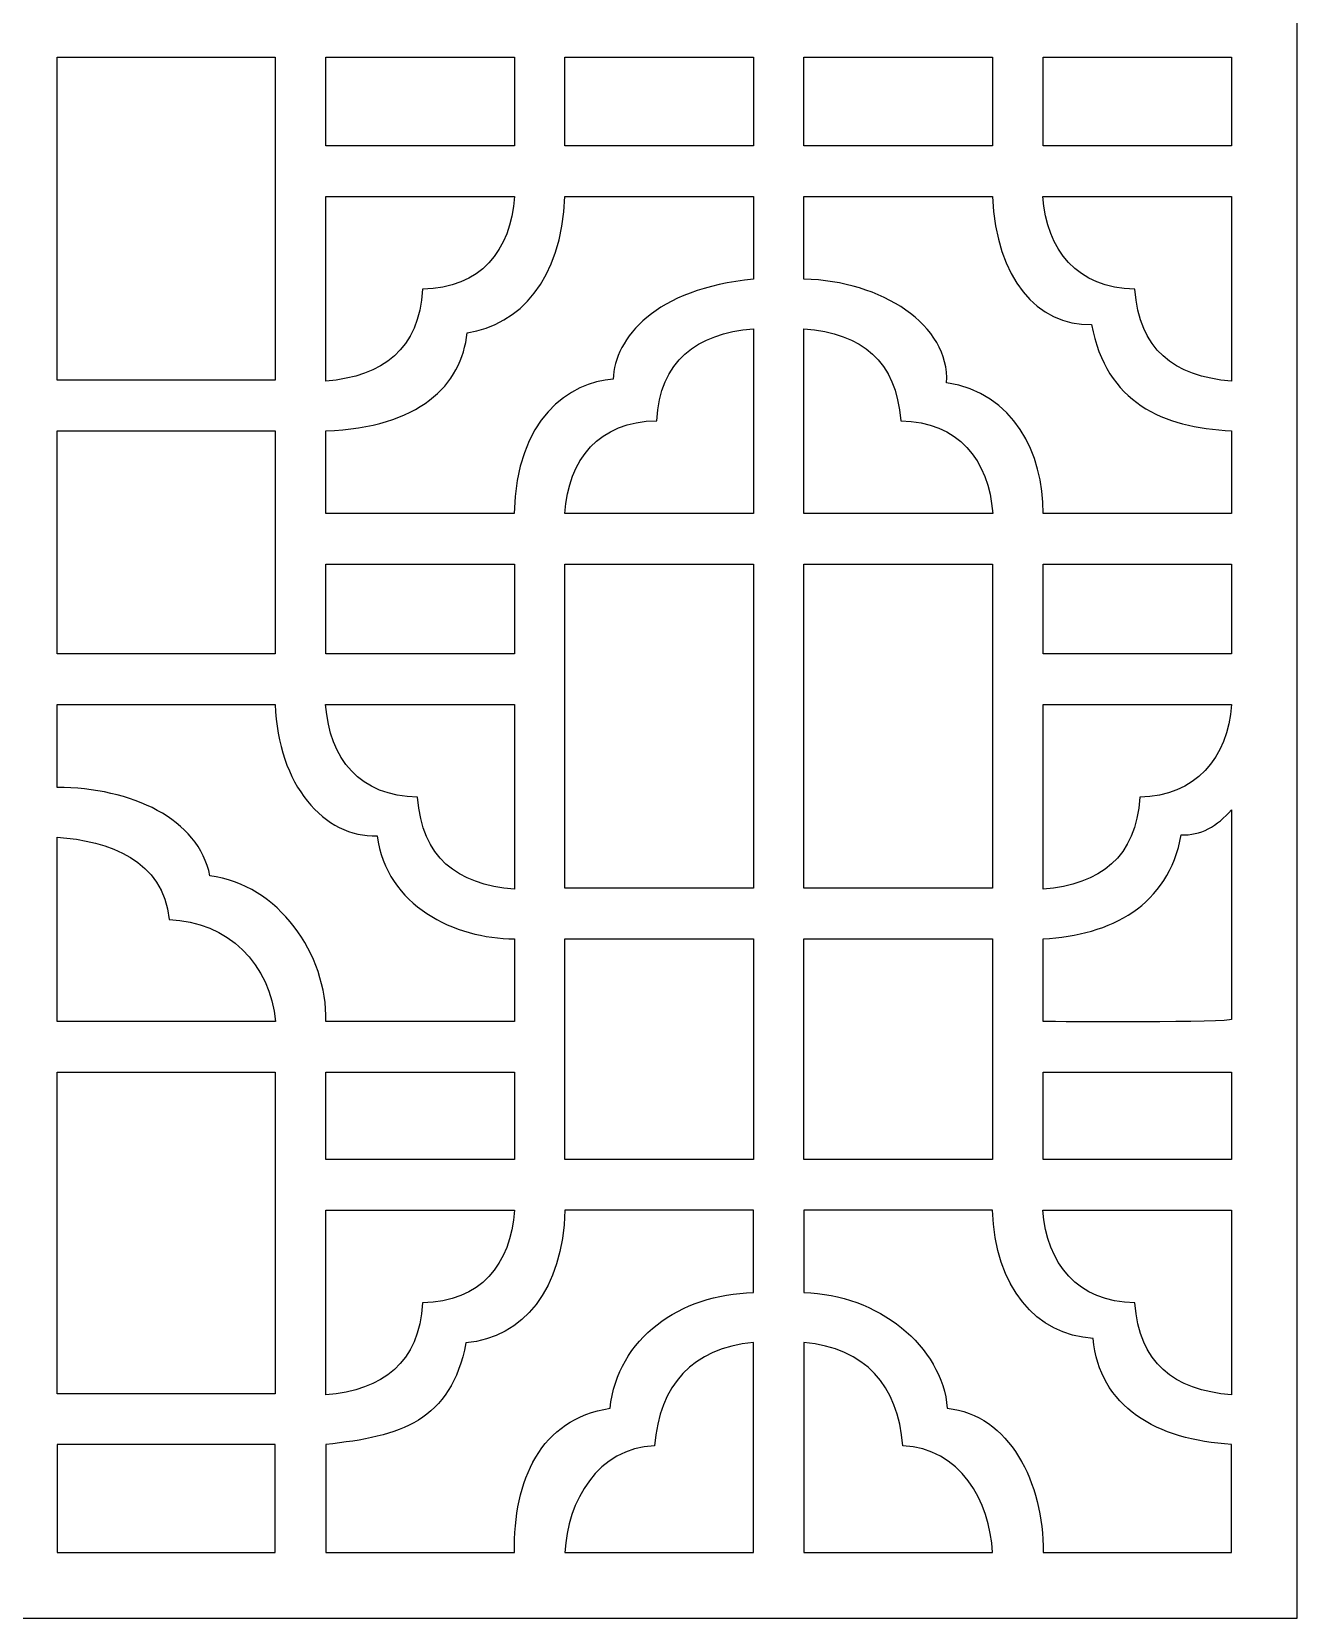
# Model space of a CAD drawing. Header units: centimetres. Extents: x -10.5 to 10.7, y -12.6 to 13.8.
# Drawn here: x 0.1 to 10.65, y -12.63 to 0.6 of the extents above; entities that cross this region are included whole.
import ezdxf

# ---------------------------------------------------------------- set-up
doc = ezdxf.new("R2010")
doc.units = ezdxf.units.CM
doc.header["$MEASUREMENT"] = 0
doc.layers.add('layer 1', color=7, linetype='Continuous')

msp = doc.modelspace()

# ---------------------------------------------------------------- linework, layer by layer
at = {"layer": 'layer 1', "color": 242}
for points, knots in [([(-10.45402, 13.82042), (-10.45402, 13.82042), (10.6512, 13.82042), (10.6512, 13.82042), (10.6512, 13.82042), (10.6512, 13.82042), (10.6512, -12.62963), (10.6512, -12.62963), (10.6512, -12.62963), (10.6512, -12.62963), (-10.45402, -12.62963), (-10.45402, -12.62963), (-10.45402, -12.62963), (-10.45402, -12.62963), (-10.45402, 13.82042), (-10.45402, 13.82042)], [0, 0, 0, 0, 0.2, 0.2, 0.2, 0.2, 0.4, 0.4, 0.4, 0.4, 0.6, 0.6, 0.6, 0.6, 1, 1, 1, 1]), ([(0.3095, -2.30856), (0.3095, -2.30856), (2.12939, -2.30856), (2.12939, -2.30856), (2.12939, -2.30856), (2.12939, -2.30856), (2.12939, 0.38448), (2.12939, 0.38448), (2.12939, 0.38448), (2.12939, 0.38448), (0.3095, 0.38448), (0.3095, 0.38448), (0.3095, 0.38448), (0.3095, 0.38448), (0.3095, -2.30856), (0.3095, -2.30856)], [0, 0, 0, 0, 0.2, 0.2, 0.2, 0.2, 0.4, 0.4, 0.4, 0.4, 0.6, 0.6, 0.6, 0.6, 1, 1, 1, 1]), ([(4.12281, -0.35533), (4.12281, -0.35533), (4.12281, 0.38448), (4.12281, 0.38448), (4.12281, 0.38448), (4.12281, 0.38448), (2.55117, 0.38448), (2.55117, 0.38448), (2.55117, 0.38448), (2.55117, 0.38448), (2.55117, -0.35533), (2.55117, -0.35533), (2.55117, -0.35533), (2.55117, -0.35533), (4.12281, -0.35533), (4.12281, -0.35533)], [0, 0, 0, 0, 0.2, 0.2, 0.2, 0.2, 0.4, 0.4, 0.4, 0.4, 0.6, 0.6, 0.6, 0.6, 1, 1, 1, 1]), ([(4.54461, 0.38448), (4.54461, 0.38448), (4.54461, -0.35533), (4.54461, -0.35533), (4.54461, -0.35533), (4.54461, -0.35533), (6.11618, -0.35533), (6.11618, -0.35533), (6.11618, -0.35533), (6.11618, -0.35533), (6.11618, 0.38448), (6.11618, 0.38448), (6.11618, 0.38448), (6.11618, 0.38448), (4.54461, 0.38448), (4.54461, 0.38448)], [0, 0, 0, 0, 0.2, 0.2, 0.2, 0.2, 0.4, 0.4, 0.4, 0.4, 0.6, 0.6, 0.6, 0.6, 1, 1, 1, 1]), ([(6.53802, -0.35533), (6.53802, -0.35533), (8.10955, -0.35533), (8.10955, -0.35533), (8.10955, -0.35533), (8.10955, -0.35533), (8.10955, 0.38448), (8.10955, 0.38448), (8.10955, 0.38448), (8.10955, 0.38448), (6.53802, 0.38448), (6.53802, 0.38448), (6.53802, 0.38448), (6.53802, 0.38448), (6.53802, -0.35533), (6.53802, -0.35533)], [0, 0, 0, 0, 0.2, 0.2, 0.2, 0.2, 0.4, 0.4, 0.4, 0.4, 0.6, 0.6, 0.6, 0.6, 1, 1, 1, 1]), ([(8.53139, -0.35533), (8.53139, -0.35533), (10.10301, -0.35533), (10.10301, -0.35533), (10.10301, -0.35533), (10.10301, -0.35533), (10.10301, 0.38448), (10.10301, 0.38448), (10.10301, 0.38448), (10.10301, 0.38448), (8.53139, 0.38448), (8.53139, 0.38448), (8.53139, 0.38448), (8.53139, 0.38448), (8.53139, -0.35533), (8.53139, -0.35533)], [0, 0, 0, 0, 0.2, 0.2, 0.2, 0.2, 0.4, 0.4, 0.4, 0.4, 0.6, 0.6, 0.6, 0.6, 1, 1, 1, 1]), ([(3.7291, -1.91365), (3.68512, -2.35076), (3.32849, -2.70636), (2.55117, -2.73059), (2.55117, -2.73059), (2.55117, -2.73059), (2.55117, -3.42069), (2.55117, -3.42069), (2.55117, -3.42069), (2.55117, -3.42069), (4.12227, -3.42069), (4.12227, -3.42069), (4.12227, -3.42069), (4.1363, -2.62844), (4.58731, -2.3243), (4.94729, -2.30096), (4.94729, -2.30096), (4.95707, -1.96073), (5.29795, -1.54548), (6.11618, -1.46722), (6.11618, -1.46722), (6.11618, -1.46722), (6.11618, -0.77711), (6.11618, -0.77711), (6.11618, -0.77711), (6.11618, -0.77711), (4.54512, -0.77711), (4.54512, -0.77711), (4.54512, -0.77711), (4.5175, -1.48259), (4.16315, -1.84737), (3.7291, -1.91365)], [0, 0, 0, 0, 0.11111111, 0.11111111, 0.11111111, 0.11111111, 0.22222222, 0.22222222, 0.22222222, 0.22222222, 0.33333333, 0.33333333, 0.33333333, 0.33333333, 0.44444444, 0.44444444, 0.44444444, 0.44444444, 0.55555556, 0.55555556, 0.55555556, 0.55555556, 0.66666667, 0.66666667, 0.66666667, 0.66666667, 0.77777778, 0.77777778, 0.77777778, 0.77777778, 1, 1, 1, 1]), ([(2.55117, -0.77711), (2.55117, -0.77711), (2.55117, -2.31776), (2.55117, -2.31776), (2.55117, -2.31776), (3.02748, -2.27717), (3.32883, -2.05125), (3.35779, -1.55082), (3.35779, -1.55082), (3.83921, -1.5418), (4.09264, -1.23342), (4.12448, -0.77711), (4.12448, -0.77711), (4.12448, -0.77711), (2.55117, -0.77711), (2.55117, -0.77711)], [0, 0, 0, 0, 0.2, 0.2, 0.2, 0.2, 0.4, 0.4, 0.4, 0.4, 0.6, 0.6, 0.6, 0.6, 1, 1, 1, 1]), ([(6.53802, -1.46722), (7.18662, -1.47975), (7.75537, -1.8526), (7.72696, -2.33064), (7.72696, -2.33064), (8.29118, -2.4172), (8.53295, -2.91877), (8.53192, -3.42069), (8.53192, -3.42069), (8.53192, -3.42069), (10.10301, -3.42069), (10.10301, -3.42069), (10.10301, -3.42069), (10.10301, -3.42069), (10.10301, -2.73059), (10.10301, -2.73059), (10.10301, -2.73059), (9.5269, -2.70366), (9.05955, -2.49749), (8.93584, -1.8455), (8.93584, -1.8455), (8.48028, -1.8532), (8.14426, -1.46748), (8.10906, -0.77711), (8.10906, -0.77711), (8.10906, -0.77711), (6.53802, -0.77711), (6.53802, -0.77711), (6.53802, -0.77711), (6.53802, -0.77711), (6.53802, -1.46722), (6.53802, -1.46722), (6.53802, -1.46722), (6.53802, -1.46722), (6.53802, -1.46722), (6.53802, -1.46722)], [0, 0, 0, 0, 0.1, 0.1, 0.1, 0.1, 0.2, 0.2, 0.2, 0.2, 0.3, 0.3, 0.3, 0.3, 0.4, 0.4, 0.4, 0.4, 0.5, 0.5, 0.5, 0.5, 0.6, 0.6, 0.6, 0.6, 0.7, 0.7, 0.7, 0.7, 0.8, 0.8, 0.8, 0.8, 1, 1, 1, 1]), ([(9.29642, -1.55082), (9.33453, -2.05421), (9.61842, -2.27647), (10.10301, -2.31776), (10.10301, -2.31776), (10.10301, -2.31776), (10.10301, -0.77711), (10.10301, -0.77711), (10.10301, -0.77711), (10.10301, -0.77711), (8.52975, -0.77711), (8.52975, -0.77711), (8.52975, -0.77711), (8.56097, -1.22552), (8.81677, -1.54183), (9.29642, -1.55082)], [0, 0, 0, 0, 0.2, 0.2, 0.2, 0.2, 0.4, 0.4, 0.4, 0.4, 0.6, 0.6, 0.6, 0.6, 1, 1, 1, 1]), ([(6.11618, -3.42069), (6.11618, -3.42069), (6.11618, -1.88004), (6.11618, -1.88004), (6.11618, -1.88004), (5.63969, -1.92082), (5.33869, -2.14647), (5.30959, -2.64706), (5.30959, -2.64706), (4.8282, -2.65608), (4.57475, -2.9644), (4.54291, -3.42069), (4.54291, -3.42069), (4.54291, -3.42069), (6.11618, -3.42069), (6.11618, -3.42069)], [0, 0, 0, 0, 0.2, 0.2, 0.2, 0.2, 0.4, 0.4, 0.4, 0.4, 0.6, 0.6, 0.6, 0.6, 1, 1, 1, 1]), ([(7.34462, -2.64706), (7.30673, -2.14588), (7.02402, -1.92163), (6.53802, -1.88004), (6.53802, -1.88004), (6.53802, -1.88004), (6.53802, -3.42069), (6.53802, -3.42069), (6.53802, -3.42069), (6.53802, -3.42069), (8.11131, -3.42069), (8.11131, -3.42069), (8.11131, -3.42069), (8.08006, -2.97238), (7.82423, -2.65604), (7.34462, -2.64706)], [0, 0, 0, 0, 0.2, 0.2, 0.2, 0.2, 0.4, 0.4, 0.4, 0.4, 0.6, 0.6, 0.6, 0.6, 1, 1, 1, 1]), ([(0.3095, -4.59055), (0.3095, -4.59055), (2.12939, -4.59055), (2.12939, -4.59055), (2.12939, -4.59055), (2.12939, -4.59055), (2.12939, -2.73038), (2.12939, -2.73038), (2.12939, -2.73038), (2.12939, -2.73038), (0.3095, -2.73038), (0.3095, -2.73038), (0.3095, -2.73038), (0.3095, -2.73038), (0.3095, -4.59055), (0.3095, -4.59055)], [0, 0, 0, 0, 0.2, 0.2, 0.2, 0.2, 0.4, 0.4, 0.4, 0.4, 0.6, 0.6, 0.6, 0.6, 1, 1, 1, 1]), ([(2.55117, -4.59055), (2.55117, -4.59055), (4.12281, -4.59055), (4.12281, -4.59055), (4.12281, -4.59055), (4.12281, -4.59055), (4.12281, -3.84251), (4.12281, -3.84251), (4.12281, -3.84251), (4.12281, -3.84251), (2.55117, -3.84251), (2.55117, -3.84251), (2.55117, -3.84251), (2.55117, -3.84251), (2.55117, -4.59055), (2.55117, -4.59055)], [0, 0, 0, 0, 0.2, 0.2, 0.2, 0.2, 0.4, 0.4, 0.4, 0.4, 0.6, 0.6, 0.6, 0.6, 1, 1, 1, 1]), ([(6.11618, -6.54376), (6.11618, -6.54376), (6.11618, -3.84251), (6.11618, -3.84251), (6.11618, -3.84251), (6.11618, -3.84251), (4.54461, -3.84251), (4.54461, -3.84251), (4.54461, -3.84251), (4.54461, -3.84251), (4.54461, -6.54376), (4.54461, -6.54376), (4.54461, -6.54376), (4.54461, -6.54376), (6.11618, -6.54376), (6.11618, -6.54376)], [0, 0, 0, 0, 0.2, 0.2, 0.2, 0.2, 0.4, 0.4, 0.4, 0.4, 0.6, 0.6, 0.6, 0.6, 1, 1, 1, 1]), ([(6.53802, -3.84251), (6.53802, -3.84251), (6.53802, -6.54376), (6.53802, -6.54376), (6.53802, -6.54376), (6.53802, -6.54376), (8.10955, -6.54376), (8.10955, -6.54376), (8.10955, -6.54376), (8.10955, -6.54376), (8.10955, -3.84251), (8.10955, -3.84251), (8.10955, -3.84251), (8.10955, -3.84251), (6.53802, -3.84251), (6.53802, -3.84251)], [0, 0, 0, 0, 0.2, 0.2, 0.2, 0.2, 0.4, 0.4, 0.4, 0.4, 0.6, 0.6, 0.6, 0.6, 1, 1, 1, 1]), ([(10.10301, -3.84251), (10.10301, -3.84251), (8.53139, -3.84251), (8.53139, -3.84251), (8.53139, -3.84251), (8.53139, -3.84251), (8.53139, -4.59055), (8.53139, -4.59055), (8.53139, -4.59055), (8.53139, -4.59055), (10.10301, -4.59055), (10.10301, -4.59055), (10.10301, -4.59055), (10.10301, -4.59055), (10.10301, -3.84251), (10.10301, -3.84251)], [0, 0, 0, 0, 0.2, 0.2, 0.2, 0.2, 0.4, 0.4, 0.4, 0.4, 0.6, 0.6, 0.6, 0.6, 1, 1, 1, 1]), ([(0.3095, -5.70335), (0.93303, -5.70702), (1.49102, -5.96524), (1.58428, -6.44102), (1.58428, -6.44102), (2.15494, -6.51316), (2.5642, -7.09359), (2.55207, -7.65589), (2.55207, -7.65589), (2.55207, -7.65589), (4.12281, -7.65589), (4.12281, -7.65589), (4.12281, -7.65589), (4.12281, -7.65589), (4.12281, -6.96589), (4.12281, -6.96589), (4.12281, -6.96589), (3.62772, -6.9663), (3.05534, -6.69082), (2.978, -6.10641), (2.978, -6.10641), (2.53962, -6.12701), (2.14959, -5.68096), (2.12888, -5.01239), (2.12888, -5.01239), (2.12888, -5.01239), (0.3095, -5.01239), (0.3095, -5.01239), (0.3095, -5.01239), (0.3095, -5.01239), (0.3095, -5.70335), (0.3095, -5.70335)], [0, 0, 0, 0, 0.11111111, 0.11111111, 0.11111111, 0.11111111, 0.22222222, 0.22222222, 0.22222222, 0.22222222, 0.33333333, 0.33333333, 0.33333333, 0.33333333, 0.44444444, 0.44444444, 0.44444444, 0.44444444, 0.55555556, 0.55555556, 0.55555556, 0.55555556, 0.66666667, 0.66666667, 0.66666667, 0.66666667, 0.77777778, 0.77777778, 0.77777778, 0.77777778, 1, 1, 1, 1]), ([(2.54955, -5.01239), (2.58129, -5.46867), (2.83463, -5.77698), (3.31622, -5.78602), (3.31622, -5.78602), (3.35433, -6.28946), (3.63821, -6.51169), (4.12281, -6.55303), (4.12281, -6.55303), (4.12281, -6.55303), (4.12281, -5.01239), (4.12281, -5.01239), (4.12281, -5.01239), (4.12281, -5.01239), (2.54955, -5.01239), (2.54955, -5.01239)], [0, 0, 0, 0, 0.2, 0.2, 0.2, 0.2, 0.4, 0.4, 0.4, 0.4, 0.6, 0.6, 0.6, 0.6, 1, 1, 1, 1]), ([(10.10301, -5.01279), (10.10301, -5.01279), (8.53139, -5.01239), (8.53139, -5.01239), (8.53139, -5.01239), (8.53139, -5.01239), (8.53139, -6.55304), (8.53139, -6.55304), (8.53139, -6.55304), (9.00781, -6.51241), (9.30898, -6.28653), (9.33794, -5.78602), (9.33794, -5.78602), (9.79928, -5.77736), (10.07195, -5.45864), (10.10301, -5.01279)], [0, 0, 0, 0, 0.2, 0.2, 0.2, 0.2, 0.4, 0.4, 0.4, 0.4, 0.6, 0.6, 0.6, 0.6, 1, 1, 1, 1]), ([(10.10301, -7.63733), (10.10301, -7.63733), (10.10301, -5.89066), (10.10301, -5.89066), (10.10301, -5.89066), (9.9863, -6.02443), (9.84265, -6.10984), (9.68394, -6.09771), (9.68394, -6.09771), (9.57594, -6.69021), (9.09957, -6.93634), (8.53139, -6.96589), (8.53139, -6.96589), (8.53139, -6.96589), (8.53139, -7.65589), (8.53139, -7.65589), (8.53139, -7.65589), (8.66252, -7.65589), (10.10172, -7.66611), (10.10301, -7.63733)], [0, 0, 0, 0, 0.16666667, 0.16666667, 0.16666667, 0.16666667, 0.33333333, 0.33333333, 0.33333333, 0.33333333, 0.5, 0.5, 0.5, 0.5, 0.66666667, 0.66666667, 0.66666667, 0.66666667, 1, 1, 1, 1]), ([(1.24356, -6.80609), (1.19945, -6.31078), (0.74074, -6.14943), (0.3095, -6.11837), (0.3095, -6.11837), (0.3095, -6.11837), (0.3095, -7.65589), (0.3095, -7.65589), (0.3095, -7.65589), (0.3095, -7.65589), (2.13158, -7.65589), (2.13158, -7.65589), (2.13158, -7.65589), (2.09106, -7.18134), (1.73186, -6.81795), (1.24356, -6.80609)], [0, 0, 0, 0, 0.2, 0.2, 0.2, 0.2, 0.4, 0.4, 0.4, 0.4, 0.6, 0.6, 0.6, 0.6, 1, 1, 1, 1]), ([(6.11618, -8.80518), (6.11618, -8.80518), (6.11618, -6.9656), (6.11618, -6.9656), (6.11618, -6.9656), (6.11618, -6.9656), (4.54461, -6.9656), (4.54461, -6.9656), (4.54461, -6.9656), (4.54461, -6.9656), (4.54461, -8.80518), (4.54461, -8.80518), (4.54461, -8.80518), (4.54461, -8.80518), (6.11618, -8.80518), (6.11618, -8.80518)], [0, 0, 0, 0, 0.2, 0.2, 0.2, 0.2, 0.4, 0.4, 0.4, 0.4, 0.6, 0.6, 0.6, 0.6, 1, 1, 1, 1]), ([(6.53802, -6.9656), (6.53802, -6.9656), (6.53802, -8.80518), (6.53802, -8.80518), (6.53802, -8.80518), (6.53802, -8.80518), (8.10955, -8.80518), (8.10955, -8.80518), (8.10955, -8.80518), (8.10955, -8.80518), (8.10955, -6.9656), (8.10955, -6.9656), (8.10955, -6.9656), (8.10955, -6.9656), (6.53802, -6.9656), (6.53802, -6.9656)], [0, 0, 0, 0, 0.2, 0.2, 0.2, 0.2, 0.4, 0.4, 0.4, 0.4, 0.6, 0.6, 0.6, 0.6, 1, 1, 1, 1]), ([(0.3095, -10.75837), (0.3095, -10.75837), (2.12939, -10.75837), (2.12939, -10.75837), (2.12939, -10.75837), (2.12939, -10.75837), (2.12939, -8.07775), (2.12939, -8.07775), (2.12939, -8.07775), (2.12939, -8.07775), (0.3095, -8.07775), (0.3095, -8.07775), (0.3095, -8.07775), (0.3095, -8.07775), (0.3095, -10.75837), (0.3095, -10.75837)], [0, 0, 0, 0, 0.2, 0.2, 0.2, 0.2, 0.4, 0.4, 0.4, 0.4, 0.6, 0.6, 0.6, 0.6, 1, 1, 1, 1]), ([(2.55117, -8.07775), (2.55117, -8.07775), (2.55117, -8.80518), (2.55117, -8.80518), (2.55117, -8.80518), (2.55117, -8.80518), (4.12281, -8.80518), (4.12281, -8.80518), (4.12281, -8.80518), (4.12281, -8.80518), (4.12281, -8.07775), (4.12281, -8.07775), (4.12281, -8.07775), (4.12281, -8.07775), (2.55117, -8.07775), (2.55117, -8.07775)], [0, 0, 0, 0, 0.2, 0.2, 0.2, 0.2, 0.4, 0.4, 0.4, 0.4, 0.6, 0.6, 0.6, 0.6, 1, 1, 1, 1]), ([(8.53139, -8.07775), (8.53139, -8.07775), (8.53139, -8.80518), (8.53139, -8.80518), (8.53139, -8.80518), (8.53139, -8.80518), (10.10301, -8.80518), (10.10301, -8.80518), (10.10301, -8.80518), (10.10301, -8.80518), (10.10301, -8.07775), (10.10301, -8.07775), (10.10301, -8.07775), (10.10301, -8.07775), (8.53139, -8.07775), (8.53139, -8.07775)], [0, 0, 0, 0, 0.2, 0.2, 0.2, 0.2, 0.4, 0.4, 0.4, 0.4, 0.6, 0.6, 0.6, 0.6, 1, 1, 1, 1]), ([(2.55117, -9.22702), (2.55117, -9.22702), (2.55117, -10.76762), (2.55117, -10.76762), (2.55117, -10.76762), (3.02748, -10.727), (3.32882, -10.50109), (3.35779, -10.00066), (3.35779, -10.00066), (3.83917, -9.99164), (4.09265, -9.68332), (4.12448, -9.22702), (4.12448, -9.22702), (4.12448, -9.22702), (2.55117, -9.22702), (2.55117, -9.22702)], [0, 0, 0, 0, 0.2, 0.2, 0.2, 0.2, 0.4, 0.4, 0.4, 0.4, 0.6, 0.6, 0.6, 0.6, 1, 1, 1, 1]), ([(4.12306, -12.08144), (4.12306, -12.08144), (2.55117, -12.08144), (2.55117, -12.08144), (2.55117, -12.08144), (2.55117, -12.08144), (2.55117, -11.18048), (2.55117, -11.18048), (2.55117, -11.18048), (3.17824, -11.11626), (3.59206, -10.98508), (3.71972, -10.33445), (3.71972, -10.33445), (4.19784, -10.28902), (4.52445, -9.89451), (4.54512, -9.22702), (4.54512, -9.22702), (4.54512, -9.22702), (6.11618, -9.22702), (6.11618, -9.22702), (6.11618, -9.22702), (6.11618, -9.22702), (6.11618, -9.91496), (6.11618, -9.91496), (6.11618, -9.91496), (5.50296, -9.92814), (4.98556, -10.29352), (4.92118, -10.87892), (4.92118, -10.87892), (4.33996, -10.96858), (4.11474, -11.47654), (4.12306, -12.08144)], [0, 0, 0, 0, 0.11111111, 0.11111111, 0.11111111, 0.11111111, 0.22222222, 0.22222222, 0.22222222, 0.22222222, 0.33333333, 0.33333333, 0.33333333, 0.33333333, 0.44444444, 0.44444444, 0.44444444, 0.44444444, 0.55555556, 0.55555556, 0.55555556, 0.55555556, 0.66666667, 0.66666667, 0.66666667, 0.66666667, 0.77777778, 0.77777778, 0.77777778, 0.77777778, 1, 1, 1, 1]), ([(10.10301, -12.08144), (10.10301, -12.08144), (8.53119, -12.08144), (8.53119, -12.08144), (8.53119, -12.08144), (8.53952, -11.49914), (8.24673, -10.93104), (7.73305, -10.87892), (7.73305, -10.87892), (7.6912, -10.36112), (7.15129, -9.92814), (6.53802, -9.91496), (6.53802, -9.91496), (6.53802, -9.91496), (6.53802, -9.22702), (6.53802, -9.22702), (6.53802, -9.22702), (6.53802, -9.22702), (8.11006, -9.22702), (8.11006, -9.22702), (8.11006, -9.22702), (8.13055, -9.87192), (8.47336, -10.26778), (8.95047, -10.29689), (8.95047, -10.29689), (8.99551, -10.86447), (9.48367, -11.14601), (10.10301, -11.18044), (10.10301, -11.18044), (10.10301, -11.18044), (10.10301, -12.08144), (10.10301, -12.08144)], [0, 0, 0, 0, 0.11111111, 0.11111111, 0.11111111, 0.11111111, 0.22222222, 0.22222222, 0.22222222, 0.22222222, 0.33333333, 0.33333333, 0.33333333, 0.33333333, 0.44444444, 0.44444444, 0.44444444, 0.44444444, 0.55555556, 0.55555556, 0.55555556, 0.55555556, 0.66666667, 0.66666667, 0.66666667, 0.66666667, 0.77777778, 0.77777778, 0.77777778, 0.77777778, 1, 1, 1, 1]), ([(9.29734, -10.00066), (9.33539, -10.50356), (9.6189, -10.72592), (10.10301, -10.7676), (10.10301, -10.7676), (10.10301, -10.7676), (10.10301, -9.22702), (10.10301, -9.22702), (10.10301, -9.22702), (10.10301, -9.22702), (8.53069, -9.22702), (8.53069, -9.22702), (8.53069, -9.22702), (8.56196, -9.67539), (8.81773, -9.99164), (9.29734, -10.00066)], [0, 0, 0, 0, 0.2, 0.2, 0.2, 0.2, 0.4, 0.4, 0.4, 0.4, 0.6, 0.6, 0.6, 0.6, 1, 1, 1, 1]), ([(6.11618, -12.08144), (6.11618, -12.08144), (4.54467, -12.08144), (4.54467, -12.08144), (4.54467, -12.08144), (4.56332, -11.65739), (4.82009, -11.20663), (5.29193, -11.19307), (5.29193, -11.19307), (5.33191, -10.68371), (5.60684, -10.38153), (6.11618, -10.3296), (6.11618, -10.3296), (6.11618, -10.3296), (6.11618, -12.08144), (6.11618, -12.08144)], [0, 0, 0, 0, 0.2, 0.2, 0.2, 0.2, 0.4, 0.4, 0.4, 0.4, 0.6, 0.6, 0.6, 0.6, 1, 1, 1, 1]), ([(8.1095, -12.08144), (8.1095, -12.08144), (6.53802, -12.08144), (6.53802, -12.08144), (6.53802, -12.08144), (6.53802, -12.08144), (6.53802, -10.3296), (6.53802, -10.3296), (6.53802, -10.3296), (7.04732, -10.38152), (7.32225, -10.68371), (7.36223, -11.19307), (7.36223, -11.19307), (7.83402, -11.20663), (8.09085, -11.65733), (8.1095, -12.08144)], [0, 0, 0, 0, 0.2, 0.2, 0.2, 0.2, 0.4, 0.4, 0.4, 0.4, 0.6, 0.6, 0.6, 0.6, 1, 1, 1, 1]), ([(2.12939, -12.08144), (2.12939, -12.08144), (0.3095, -12.08144), (0.3095, -12.08144), (0.3095, -12.08144), (0.3095, -12.08144), (0.3095, -11.18021), (0.3095, -11.18021), (0.3095, -11.18021), (0.3095, -11.18021), (2.12939, -11.18021), (2.12939, -11.18021), (2.12939, -11.18021), (2.12939, -11.18021), (2.12939, -12.08144), (2.12939, -12.08144)], [0, 0, 0, 0, 0.2, 0.2, 0.2, 0.2, 0.4, 0.4, 0.4, 0.4, 0.6, 0.6, 0.6, 0.6, 1, 1, 1, 1])]:
    msp.add_open_spline(points, degree=3, knots=knots, dxfattribs=at)
at = {"layer": 'layer 1', "color": 242, "lineweight": 9}
for points, knots in [([(-10.45402, 13.82042), (-10.45402, 13.82042), (10.6512, 13.82042), (10.6512, 13.82042), (10.6512, 13.82042), (10.6512, 13.82042), (10.6512, -12.62963), (10.6512, -12.62963), (10.6512, -12.62963), (10.6512, -12.62963), (-10.45402, -12.62963), (-10.45402, -12.62963), (-10.45402, -12.62963), (-10.45402, -12.62963), (-10.45402, 13.82042), (-10.45402, 13.82042)], [0, 0, 0, 0, 0.2, 0.2, 0.2, 0.2, 0.4, 0.4, 0.4, 0.4, 0.6, 0.6, 0.6, 0.6, 1, 1, 1, 1]), ([(0.3095, -2.30856), (0.3095, -2.30856), (2.12939, -2.30856), (2.12939, -2.30856), (2.12939, -2.30856), (2.12939, -2.30856), (2.12939, 0.38448), (2.12939, 0.38448), (2.12939, 0.38448), (2.12939, 0.38448), (0.3095, 0.38448), (0.3095, 0.38448), (0.3095, 0.38448), (0.3095, 0.38448), (0.3095, -2.30856), (0.3095, -2.30856)], [0, 0, 0, 0, 0.2, 0.2, 0.2, 0.2, 0.4, 0.4, 0.4, 0.4, 0.6, 0.6, 0.6, 0.6, 1, 1, 1, 1]), ([(4.12281, -0.35533), (4.12281, -0.35533), (4.12281, 0.38448), (4.12281, 0.38448), (4.12281, 0.38448), (4.12281, 0.38448), (2.55117, 0.38448), (2.55117, 0.38448), (2.55117, 0.38448), (2.55117, 0.38448), (2.55117, -0.35533), (2.55117, -0.35533), (2.55117, -0.35533), (2.55117, -0.35533), (4.12281, -0.35533), (4.12281, -0.35533)], [0, 0, 0, 0, 0.2, 0.2, 0.2, 0.2, 0.4, 0.4, 0.4, 0.4, 0.6, 0.6, 0.6, 0.6, 1, 1, 1, 1]), ([(4.54461, 0.38448), (4.54461, 0.38448), (4.54461, -0.35533), (4.54461, -0.35533), (4.54461, -0.35533), (4.54461, -0.35533), (6.11618, -0.35533), (6.11618, -0.35533), (6.11618, -0.35533), (6.11618, -0.35533), (6.11618, 0.38448), (6.11618, 0.38448), (6.11618, 0.38448), (6.11618, 0.38448), (4.54461, 0.38448), (4.54461, 0.38448)], [0, 0, 0, 0, 0.2, 0.2, 0.2, 0.2, 0.4, 0.4, 0.4, 0.4, 0.6, 0.6, 0.6, 0.6, 1, 1, 1, 1]), ([(6.53802, -0.35533), (6.53802, -0.35533), (8.10955, -0.35533), (8.10955, -0.35533), (8.10955, -0.35533), (8.10955, -0.35533), (8.10955, 0.38448), (8.10955, 0.38448), (8.10955, 0.38448), (8.10955, 0.38448), (6.53802, 0.38448), (6.53802, 0.38448), (6.53802, 0.38448), (6.53802, 0.38448), (6.53802, -0.35533), (6.53802, -0.35533)], [0, 0, 0, 0, 0.2, 0.2, 0.2, 0.2, 0.4, 0.4, 0.4, 0.4, 0.6, 0.6, 0.6, 0.6, 1, 1, 1, 1]), ([(8.53139, -0.35533), (8.53139, -0.35533), (10.10301, -0.35533), (10.10301, -0.35533), (10.10301, -0.35533), (10.10301, -0.35533), (10.10301, 0.38448), (10.10301, 0.38448), (10.10301, 0.38448), (10.10301, 0.38448), (8.53139, 0.38448), (8.53139, 0.38448), (8.53139, 0.38448), (8.53139, 0.38448), (8.53139, -0.35533), (8.53139, -0.35533)], [0, 0, 0, 0, 0.2, 0.2, 0.2, 0.2, 0.4, 0.4, 0.4, 0.4, 0.6, 0.6, 0.6, 0.6, 1, 1, 1, 1]), ([(3.7291, -1.91365), (3.68512, -2.35076), (3.32849, -2.70636), (2.55117, -2.73059), (2.55117, -2.73059), (2.55117, -2.73059), (2.55117, -3.42069), (2.55117, -3.42069), (2.55117, -3.42069), (2.55117, -3.42069), (4.12227, -3.42069), (4.12227, -3.42069), (4.12227, -3.42069), (4.1363, -2.62844), (4.58731, -2.3243), (4.94729, -2.30096), (4.94729, -2.30096), (4.95707, -1.96073), (5.29795, -1.54548), (6.11618, -1.46722), (6.11618, -1.46722), (6.11618, -1.46722), (6.11618, -0.77711), (6.11618, -0.77711), (6.11618, -0.77711), (6.11618, -0.77711), (4.54512, -0.77711), (4.54512, -0.77711), (4.54512, -0.77711), (4.5175, -1.48259), (4.16315, -1.84737), (3.7291, -1.91365)], [0, 0, 0, 0, 0.11111111, 0.11111111, 0.11111111, 0.11111111, 0.22222222, 0.22222222, 0.22222222, 0.22222222, 0.33333333, 0.33333333, 0.33333333, 0.33333333, 0.44444444, 0.44444444, 0.44444444, 0.44444444, 0.55555556, 0.55555556, 0.55555556, 0.55555556, 0.66666667, 0.66666667, 0.66666667, 0.66666667, 0.77777778, 0.77777778, 0.77777778, 0.77777778, 1, 1, 1, 1]), ([(2.55117, -0.77711), (2.55117, -0.77711), (2.55117, -2.31776), (2.55117, -2.31776), (2.55117, -2.31776), (3.02748, -2.27717), (3.32883, -2.05125), (3.35779, -1.55082), (3.35779, -1.55082), (3.83921, -1.5418), (4.09264, -1.23342), (4.12448, -0.77711), (4.12448, -0.77711), (4.12448, -0.77711), (2.55117, -0.77711), (2.55117, -0.77711)], [0, 0, 0, 0, 0.2, 0.2, 0.2, 0.2, 0.4, 0.4, 0.4, 0.4, 0.6, 0.6, 0.6, 0.6, 1, 1, 1, 1]), ([(6.53802, -1.46722), (7.18662, -1.47975), (7.75537, -1.8526), (7.72696, -2.33064), (7.72696, -2.33064), (8.29118, -2.4172), (8.53295, -2.91877), (8.53192, -3.42069), (8.53192, -3.42069), (8.53192, -3.42069), (10.10301, -3.42069), (10.10301, -3.42069), (10.10301, -3.42069), (10.10301, -3.42069), (10.10301, -2.73059), (10.10301, -2.73059), (10.10301, -2.73059), (9.5269, -2.70366), (9.05955, -2.49749), (8.93584, -1.8455), (8.93584, -1.8455), (8.48028, -1.8532), (8.14426, -1.46748), (8.10906, -0.77711), (8.10906, -0.77711), (8.10906, -0.77711), (6.53802, -0.77711), (6.53802, -0.77711), (6.53802, -0.77711), (6.53802, -0.77711), (6.53802, -1.46722), (6.53802, -1.46722)], [0, 0, 0, 0, 0.11111111, 0.11111111, 0.11111111, 0.11111111, 0.22222222, 0.22222222, 0.22222222, 0.22222222, 0.33333333, 0.33333333, 0.33333333, 0.33333333, 0.44444444, 0.44444444, 0.44444444, 0.44444444, 0.55555556, 0.55555556, 0.55555556, 0.55555556, 0.66666667, 0.66666667, 0.66666667, 0.66666667, 0.77777778, 0.77777778, 0.77777778, 0.77777778, 1, 1, 1, 1]), ([(9.29642, -1.55082), (9.33453, -2.05421), (9.61842, -2.27647), (10.10301, -2.31776), (10.10301, -2.31776), (10.10301, -2.31776), (10.10301, -0.77711), (10.10301, -0.77711), (10.10301, -0.77711), (10.10301, -0.77711), (8.52975, -0.77711), (8.52975, -0.77711), (8.52975, -0.77711), (8.56097, -1.22552), (8.81677, -1.54183), (9.29642, -1.55082)], [0, 0, 0, 0, 0.2, 0.2, 0.2, 0.2, 0.4, 0.4, 0.4, 0.4, 0.6, 0.6, 0.6, 0.6, 1, 1, 1, 1]), ([(6.11618, -3.42069), (6.11618, -3.42069), (6.11618, -1.88004), (6.11618, -1.88004), (6.11618, -1.88004), (5.63969, -1.92082), (5.33869, -2.14647), (5.30959, -2.64706), (5.30959, -2.64706), (4.8282, -2.65608), (4.57475, -2.9644), (4.54291, -3.42069), (4.54291, -3.42069), (4.54291, -3.42069), (6.11618, -3.42069), (6.11618, -3.42069)], [0, 0, 0, 0, 0.2, 0.2, 0.2, 0.2, 0.4, 0.4, 0.4, 0.4, 0.6, 0.6, 0.6, 0.6, 1, 1, 1, 1]), ([(7.34462, -2.64706), (7.30673, -2.14588), (7.02402, -1.92163), (6.53802, -1.88004), (6.53802, -1.88004), (6.53802, -1.88004), (6.53802, -3.42069), (6.53802, -3.42069), (6.53802, -3.42069), (6.53802, -3.42069), (8.11131, -3.42069), (8.11131, -3.42069), (8.11131, -3.42069), (8.08006, -2.97238), (7.82423, -2.65604), (7.34462, -2.64706)], [0, 0, 0, 0, 0.2, 0.2, 0.2, 0.2, 0.4, 0.4, 0.4, 0.4, 0.6, 0.6, 0.6, 0.6, 1, 1, 1, 1]), ([(0.3095, -4.59055), (0.3095, -4.59055), (2.12939, -4.59055), (2.12939, -4.59055), (2.12939, -4.59055), (2.12939, -4.59055), (2.12939, -2.73038), (2.12939, -2.73038), (2.12939, -2.73038), (2.12939, -2.73038), (0.3095, -2.73038), (0.3095, -2.73038), (0.3095, -2.73038), (0.3095, -2.73038), (0.3095, -4.59055), (0.3095, -4.59055)], [0, 0, 0, 0, 0.2, 0.2, 0.2, 0.2, 0.4, 0.4, 0.4, 0.4, 0.6, 0.6, 0.6, 0.6, 1, 1, 1, 1]), ([(2.55117, -4.59055), (2.55117, -4.59055), (4.12281, -4.59055), (4.12281, -4.59055), (4.12281, -4.59055), (4.12281, -4.59055), (4.12281, -3.84251), (4.12281, -3.84251), (4.12281, -3.84251), (4.12281, -3.84251), (2.55117, -3.84251), (2.55117, -3.84251), (2.55117, -3.84251), (2.55117, -3.84251), (2.55117, -4.59055), (2.55117, -4.59055)], [0, 0, 0, 0, 0.2, 0.2, 0.2, 0.2, 0.4, 0.4, 0.4, 0.4, 0.6, 0.6, 0.6, 0.6, 1, 1, 1, 1]), ([(6.11618, -6.54376), (6.11618, -6.54376), (6.11618, -3.84251), (6.11618, -3.84251), (6.11618, -3.84251), (6.11618, -3.84251), (4.54461, -3.84251), (4.54461, -3.84251), (4.54461, -3.84251), (4.54461, -3.84251), (4.54461, -6.54376), (4.54461, -6.54376), (4.54461, -6.54376), (4.54461, -6.54376), (6.11618, -6.54376), (6.11618, -6.54376)], [0, 0, 0, 0, 0.2, 0.2, 0.2, 0.2, 0.4, 0.4, 0.4, 0.4, 0.6, 0.6, 0.6, 0.6, 1, 1, 1, 1]), ([(6.53802, -3.84251), (6.53802, -3.84251), (6.53802, -6.54376), (6.53802, -6.54376), (6.53802, -6.54376), (6.53802, -6.54376), (8.10955, -6.54376), (8.10955, -6.54376), (8.10955, -6.54376), (8.10955, -6.54376), (8.10955, -3.84251), (8.10955, -3.84251), (8.10955, -3.84251), (8.10955, -3.84251), (6.53802, -3.84251), (6.53802, -3.84251)], [0, 0, 0, 0, 0.2, 0.2, 0.2, 0.2, 0.4, 0.4, 0.4, 0.4, 0.6, 0.6, 0.6, 0.6, 1, 1, 1, 1]), ([(10.10301, -3.84251), (10.10301, -3.84251), (8.53139, -3.84251), (8.53139, -3.84251), (8.53139, -3.84251), (8.53139, -3.84251), (8.53139, -4.59055), (8.53139, -4.59055), (8.53139, -4.59055), (8.53139, -4.59055), (10.10301, -4.59055), (10.10301, -4.59055), (10.10301, -4.59055), (10.10301, -4.59055), (10.10301, -3.84251), (10.10301, -3.84251)], [0, 0, 0, 0, 0.2, 0.2, 0.2, 0.2, 0.4, 0.4, 0.4, 0.4, 0.6, 0.6, 0.6, 0.6, 1, 1, 1, 1]), ([(0.3095, -5.70335), (0.93303, -5.70702), (1.49102, -5.96524), (1.58428, -6.44102), (1.58428, -6.44102), (2.15494, -6.51316), (2.5642, -7.09359), (2.55207, -7.65589), (2.55207, -7.65589), (2.55207, -7.65589), (4.12281, -7.65589), (4.12281, -7.65589), (4.12281, -7.65589), (4.12281, -7.65589), (4.12281, -6.96589), (4.12281, -6.96589), (4.12281, -6.96589), (3.62772, -6.9663), (3.05534, -6.69082), (2.978, -6.10641), (2.978, -6.10641), (2.53962, -6.12701), (2.14959, -5.68096), (2.12888, -5.01239), (2.12888, -5.01239), (2.12888, -5.01239), (0.3095, -5.01239), (0.3095, -5.01239), (0.3095, -5.01239), (0.3095, -5.01239), (0.3095, -5.70335), (0.3095, -5.70335)], [0, 0, 0, 0, 0.11111111, 0.11111111, 0.11111111, 0.11111111, 0.22222222, 0.22222222, 0.22222222, 0.22222222, 0.33333333, 0.33333333, 0.33333333, 0.33333333, 0.44444444, 0.44444444, 0.44444444, 0.44444444, 0.55555556, 0.55555556, 0.55555556, 0.55555556, 0.66666667, 0.66666667, 0.66666667, 0.66666667, 0.77777778, 0.77777778, 0.77777778, 0.77777778, 1, 1, 1, 1]), ([(2.54955, -5.01239), (2.58129, -5.46867), (2.83463, -5.77698), (3.31622, -5.78602), (3.31622, -5.78602), (3.35433, -6.28946), (3.63821, -6.51169), (4.12281, -6.55303), (4.12281, -6.55303), (4.12281, -6.55303), (4.12281, -5.01239), (4.12281, -5.01239), (4.12281, -5.01239), (4.12281, -5.01239), (2.54955, -5.01239), (2.54955, -5.01239)], [0, 0, 0, 0, 0.2, 0.2, 0.2, 0.2, 0.4, 0.4, 0.4, 0.4, 0.6, 0.6, 0.6, 0.6, 1, 1, 1, 1]), ([(10.10301, -5.01279), (10.10301, -5.01279), (8.53139, -5.01239), (8.53139, -5.01239), (8.53139, -5.01239), (8.53139, -5.01239), (8.53139, -6.55304), (8.53139, -6.55304), (8.53139, -6.55304), (9.00781, -6.51241), (9.30898, -6.28653), (9.33794, -5.78602), (9.33794, -5.78602), (9.79928, -5.77736), (10.07195, -5.45864), (10.10301, -5.01279)], [0, 0, 0, 0, 0.2, 0.2, 0.2, 0.2, 0.4, 0.4, 0.4, 0.4, 0.6, 0.6, 0.6, 0.6, 1, 1, 1, 1]), ([(10.10301, -7.63733), (10.10301, -7.63733), (10.10301, -5.89066), (10.10301, -5.89066), (10.10301, -5.89066), (9.9863, -6.02443), (9.84265, -6.10984), (9.68394, -6.09771), (9.68394, -6.09771), (9.57594, -6.69021), (9.09957, -6.93634), (8.53139, -6.96589), (8.53139, -6.96589), (8.53139, -6.96589), (8.53139, -7.65589), (8.53139, -7.65589), (8.53139, -7.65589), (8.66252, -7.65589), (10.10172, -7.66611), (10.10301, -7.63733)], [0, 0, 0, 0, 0.16666667, 0.16666667, 0.16666667, 0.16666667, 0.33333333, 0.33333333, 0.33333333, 0.33333333, 0.5, 0.5, 0.5, 0.5, 0.66666667, 0.66666667, 0.66666667, 0.66666667, 1, 1, 1, 1]), ([(1.24356, -6.80609), (1.19945, -6.31078), (0.74074, -6.14943), (0.3095, -6.11837), (0.3095, -6.11837), (0.3095, -6.11837), (0.3095, -7.65589), (0.3095, -7.65589), (0.3095, -7.65589), (0.3095, -7.65589), (2.13158, -7.65589), (2.13158, -7.65589), (2.13158, -7.65589), (2.09106, -7.18134), (1.73186, -6.81795), (1.24356, -6.80609)], [0, 0, 0, 0, 0.2, 0.2, 0.2, 0.2, 0.4, 0.4, 0.4, 0.4, 0.6, 0.6, 0.6, 0.6, 1, 1, 1, 1]), ([(6.11618, -8.80518), (6.11618, -8.80518), (6.11618, -6.9656), (6.11618, -6.9656), (6.11618, -6.9656), (6.11618, -6.9656), (4.54461, -6.9656), (4.54461, -6.9656), (4.54461, -6.9656), (4.54461, -6.9656), (4.54461, -8.80518), (4.54461, -8.80518), (4.54461, -8.80518), (4.54461, -8.80518), (6.11618, -8.80518), (6.11618, -8.80518)], [0, 0, 0, 0, 0.2, 0.2, 0.2, 0.2, 0.4, 0.4, 0.4, 0.4, 0.6, 0.6, 0.6, 0.6, 1, 1, 1, 1]), ([(6.53802, -6.9656), (6.53802, -6.9656), (6.53802, -8.80518), (6.53802, -8.80518), (6.53802, -8.80518), (6.53802, -8.80518), (8.10955, -8.80518), (8.10955, -8.80518), (8.10955, -8.80518), (8.10955, -8.80518), (8.10955, -6.9656), (8.10955, -6.9656), (8.10955, -6.9656), (8.10955, -6.9656), (6.53802, -6.9656), (6.53802, -6.9656)], [0, 0, 0, 0, 0.2, 0.2, 0.2, 0.2, 0.4, 0.4, 0.4, 0.4, 0.6, 0.6, 0.6, 0.6, 1, 1, 1, 1]), ([(0.3095, -10.75837), (0.3095, -10.75837), (2.12939, -10.75837), (2.12939, -10.75837), (2.12939, -10.75837), (2.12939, -10.75837), (2.12939, -8.07775), (2.12939, -8.07775), (2.12939, -8.07775), (2.12939, -8.07775), (0.3095, -8.07775), (0.3095, -8.07775), (0.3095, -8.07775), (0.3095, -8.07775), (0.3095, -10.75837), (0.3095, -10.75837)], [0, 0, 0, 0, 0.2, 0.2, 0.2, 0.2, 0.4, 0.4, 0.4, 0.4, 0.6, 0.6, 0.6, 0.6, 1, 1, 1, 1]), ([(2.55117, -8.07775), (2.55117, -8.07775), (2.55117, -8.80518), (2.55117, -8.80518), (2.55117, -8.80518), (2.55117, -8.80518), (4.12281, -8.80518), (4.12281, -8.80518), (4.12281, -8.80518), (4.12281, -8.80518), (4.12281, -8.07775), (4.12281, -8.07775), (4.12281, -8.07775), (4.12281, -8.07775), (2.55117, -8.07775), (2.55117, -8.07775)], [0, 0, 0, 0, 0.2, 0.2, 0.2, 0.2, 0.4, 0.4, 0.4, 0.4, 0.6, 0.6, 0.6, 0.6, 1, 1, 1, 1]), ([(8.53139, -8.07775), (8.53139, -8.07775), (8.53139, -8.80518), (8.53139, -8.80518), (8.53139, -8.80518), (8.53139, -8.80518), (10.10301, -8.80518), (10.10301, -8.80518), (10.10301, -8.80518), (10.10301, -8.80518), (10.10301, -8.07775), (10.10301, -8.07775), (10.10301, -8.07775), (10.10301, -8.07775), (8.53139, -8.07775), (8.53139, -8.07775)], [0, 0, 0, 0, 0.2, 0.2, 0.2, 0.2, 0.4, 0.4, 0.4, 0.4, 0.6, 0.6, 0.6, 0.6, 1, 1, 1, 1]), ([(2.55117, -9.22702), (2.55117, -9.22702), (2.55117, -10.76762), (2.55117, -10.76762), (2.55117, -10.76762), (3.02748, -10.727), (3.32882, -10.50109), (3.35779, -10.00066), (3.35779, -10.00066), (3.83917, -9.99164), (4.09265, -9.68332), (4.12448, -9.22702), (4.12448, -9.22702), (4.12448, -9.22702), (2.55117, -9.22702), (2.55117, -9.22702)], [0, 0, 0, 0, 0.2, 0.2, 0.2, 0.2, 0.4, 0.4, 0.4, 0.4, 0.6, 0.6, 0.6, 0.6, 1, 1, 1, 1]), ([(4.12306, -12.08144), (4.12306, -12.08144), (2.55117, -12.08144), (2.55117, -12.08144), (2.55117, -12.08144), (2.55117, -12.08144), (2.55117, -11.18048), (2.55117, -11.18048), (2.55117, -11.18048), (3.17824, -11.11626), (3.59206, -10.98508), (3.71972, -10.33445), (3.71972, -10.33445), (4.19784, -10.28902), (4.52445, -9.89451), (4.54512, -9.22702), (4.54512, -9.22702), (4.54512, -9.22702), (6.11618, -9.22702), (6.11618, -9.22702), (6.11618, -9.22702), (6.11618, -9.22702), (6.11618, -9.91496), (6.11618, -9.91496), (6.11618, -9.91496), (5.50296, -9.92814), (4.98556, -10.29352), (4.92118, -10.87892), (4.92118, -10.87892), (4.33996, -10.96858), (4.11474, -11.47654), (4.12306, -12.08144)], [0, 0, 0, 0, 0.11111111, 0.11111111, 0.11111111, 0.11111111, 0.22222222, 0.22222222, 0.22222222, 0.22222222, 0.33333333, 0.33333333, 0.33333333, 0.33333333, 0.44444444, 0.44444444, 0.44444444, 0.44444444, 0.55555556, 0.55555556, 0.55555556, 0.55555556, 0.66666667, 0.66666667, 0.66666667, 0.66666667, 0.77777778, 0.77777778, 0.77777778, 0.77777778, 1, 1, 1, 1]), ([(10.10301, -12.08144), (10.10301, -12.08144), (8.53119, -12.08144), (8.53119, -12.08144), (8.53119, -12.08144), (8.53952, -11.49914), (8.24673, -10.93104), (7.73305, -10.87892), (7.73305, -10.87892), (7.6912, -10.36112), (7.15129, -9.92814), (6.53802, -9.91496), (6.53802, -9.91496), (6.53802, -9.91496), (6.53802, -9.22702), (6.53802, -9.22702), (6.53802, -9.22702), (6.53802, -9.22702), (8.11006, -9.22702), (8.11006, -9.22702), (8.11006, -9.22702), (8.13055, -9.87192), (8.47336, -10.26778), (8.95047, -10.29689), (8.95047, -10.29689), (8.99551, -10.86447), (9.48367, -11.14601), (10.10301, -11.18044), (10.10301, -11.18044), (10.10301, -11.18044), (10.10301, -12.08144), (10.10301, -12.08144)], [0, 0, 0, 0, 0.11111111, 0.11111111, 0.11111111, 0.11111111, 0.22222222, 0.22222222, 0.22222222, 0.22222222, 0.33333333, 0.33333333, 0.33333333, 0.33333333, 0.44444444, 0.44444444, 0.44444444, 0.44444444, 0.55555556, 0.55555556, 0.55555556, 0.55555556, 0.66666667, 0.66666667, 0.66666667, 0.66666667, 0.77777778, 0.77777778, 0.77777778, 0.77777778, 1, 1, 1, 1]), ([(9.29734, -10.00066), (9.33539, -10.50356), (9.6189, -10.72592), (10.10301, -10.7676), (10.10301, -10.7676), (10.10301, -10.7676), (10.10301, -9.22702), (10.10301, -9.22702), (10.10301, -9.22702), (10.10301, -9.22702), (8.53069, -9.22702), (8.53069, -9.22702), (8.53069, -9.22702), (8.56196, -9.67539), (8.81773, -9.99164), (9.29734, -10.00066)], [0, 0, 0, 0, 0.2, 0.2, 0.2, 0.2, 0.4, 0.4, 0.4, 0.4, 0.6, 0.6, 0.6, 0.6, 1, 1, 1, 1]), ([(6.11618, -12.08144), (6.11618, -12.08144), (4.54467, -12.08144), (4.54467, -12.08144), (4.54467, -12.08144), (4.56332, -11.65739), (4.82009, -11.20663), (5.29193, -11.19307), (5.29193, -11.19307), (5.33191, -10.68371), (5.60684, -10.38153), (6.11618, -10.3296), (6.11618, -10.3296), (6.11618, -10.3296), (6.11618, -12.08144), (6.11618, -12.08144)], [0, 0, 0, 0, 0.2, 0.2, 0.2, 0.2, 0.4, 0.4, 0.4, 0.4, 0.6, 0.6, 0.6, 0.6, 1, 1, 1, 1]), ([(8.1095, -12.08144), (8.1095, -12.08144), (6.53802, -12.08144), (6.53802, -12.08144), (6.53802, -12.08144), (6.53802, -12.08144), (6.53802, -10.3296), (6.53802, -10.3296), (6.53802, -10.3296), (7.04732, -10.38152), (7.32225, -10.68371), (7.36223, -11.19307), (7.36223, -11.19307), (7.83402, -11.20663), (8.09085, -11.65733), (8.1095, -12.08144)], [0, 0, 0, 0, 0.2, 0.2, 0.2, 0.2, 0.4, 0.4, 0.4, 0.4, 0.6, 0.6, 0.6, 0.6, 1, 1, 1, 1]), ([(2.12939, -12.08144), (2.12939, -12.08144), (0.3095, -12.08144), (0.3095, -12.08144), (0.3095, -12.08144), (0.3095, -12.08144), (0.3095, -11.18021), (0.3095, -11.18021), (0.3095, -11.18021), (0.3095, -11.18021), (2.12939, -11.18021), (2.12939, -11.18021), (2.12939, -11.18021), (2.12939, -11.18021), (2.12939, -12.08144), (2.12939, -12.08144)], [0, 0, 0, 0, 0.2, 0.2, 0.2, 0.2, 0.4, 0.4, 0.4, 0.4, 0.6, 0.6, 0.6, 0.6, 1, 1, 1, 1])]:
    msp.add_open_spline(points, degree=3, knots=knots, dxfattribs=at)

doc.saveas('drawing.dxf')
